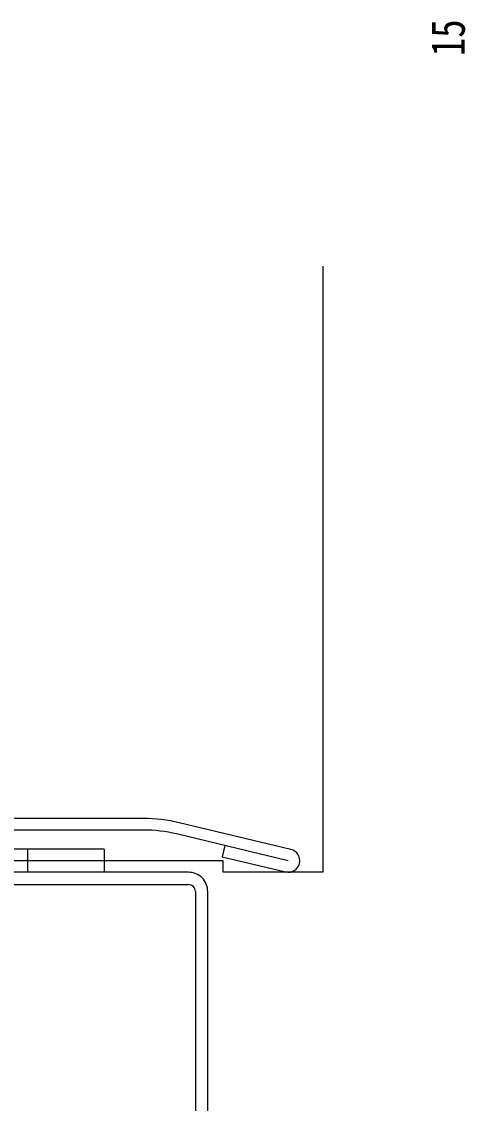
# Model space of a CAD drawing. Units: millimetres, scale not verified. Extents: x -1062 to 397, y -282 to 282.
# Drawn here: x -97 to -39.1, y -210.8 to -69.9 of the extents above; entities that cross this region are included whole.
import ezdxf
from ezdxf.enums import TextEntityAlignment as Align

# ---------------------------------------------------------------- set-up
doc = ezdxf.new("R2010")
doc.units = ezdxf.units.MM
doc.header["$LTSCALE"] = 2
for name, color, linetype in [('0-2_YKK_11', 7, 'Continuous'), ('0-3_YKK_12', 2, 'Continuous'), ('0-4_YKK_13', 4, 'Continuous'), ('0-6_YKK_D', 6, 'Continuous')]:
    doc.layers.add(name, color=color, linetype=linetype)
doc.styles.add('ＭＳ ゴシック', font='')
doc.styles.get('ＭＳ ゴシック').set_extended_font_data('MS Gothic')

msp = doc.modelspace()

# ---------------------------------------------------------------- linework, layer by layer
at = {"layer": '0-2_YKK_11'}
for p, q in [((-81.088, -173.7), (-126.223, -173.7)), ((-61.874, -177.741), (-76.424, -174.252)), ((-81.088, -175.2), (-126.223, -175.2)), ((-62.223, -179.2), (-76.773, -175.71)), ((-75.223, -180.7), (-108.223, -180.7)), ((-108.223, -182.3), (-75.223, -182.3)), ((-74.323, -183.2), (-74.323, -213.2)), ((-72.723, -213.2), (-72.723, -183.2))]:
    msp.add_line(p, q, dxfattribs=at)
msp.add_lwpolyline([(-70.489, -177.217), (-70.839, -178.676), (-62.573, -180.659)], dxfattribs=at)
for centre, radius, start, end in [((-81.088, -193.7), 20, 76.51261, 89.99998), ((-81.088, -193.7), 18.5, 76.51261, 89.99998), ((-62.223, -179.2), 1.5, 256.51263, 76.51261), ((-75.223, -183.2), 2.5, 359.99988, 89.99998), ((-75.223, -183.2), 0.9, 359.99893, 89.99903)]:
    msp.add_arc(centre, radius, start, end, dxfattribs=at)
at = {"layer": '0-3_YKK_12'}
for p, q in [((-57.723, -101.784), (-57.723, -180.7)), ((-70.723, -179.2), (-86.223, -179.2)), ((-70.723, -180.7), (-70.723, -179.2)), ((-57.723, -180.7), (-70.723, -180.7))]:
    msp.add_line(p, q, dxfattribs=at)
at = {"layer": '0-4_YKK_13'}
for p, q in [((-86.223, -177.7), (-116.223, -177.7)), ((-96.223, -177.7), (-96.223, -180.7)), ((-86.223, -177.7), (-86.223, -180.7)), ((-86.223, -179.2), (-116.223, -179.2)), ((-86.223, -180.7), (-116.223, -180.7))]:
    msp.add_line(p, q, dxfattribs=at)

# ---------------------------------------------------------------- texts
at = {"layer": '0-6_YKK_D', "style": 'ＭＳ ゴシック', "width": 0.8}
msp.add_text('15', height=4.399, rotation=90, dxfattribs=at).set_placement((-37.9, -74.441), align=Align.BOTTOM_LEFT)

doc.saveas('drawing.dxf')
